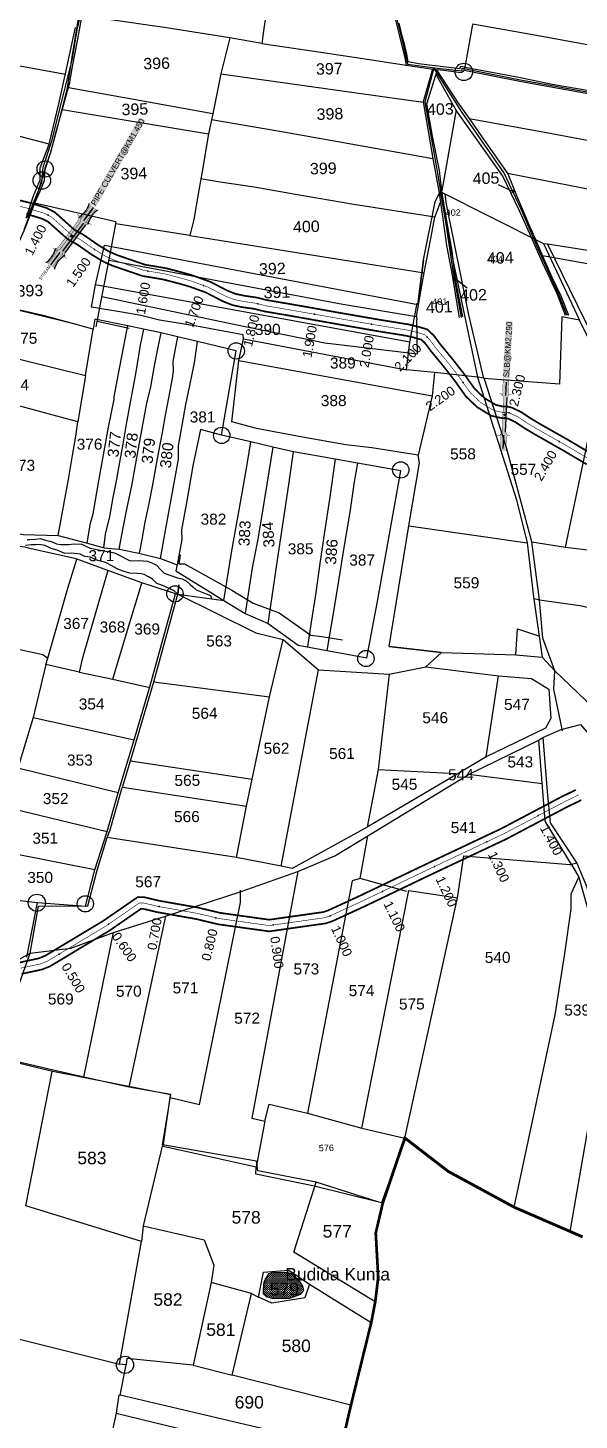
# Model space of a CAD drawing. Header units: inches. Extents: x 191726 to 254104, y 1600078 to 1621862.
# Drawn here: x 199742 to 200696, y 1609216 to 1611626 of the extents above; entities that cross this region are included whole.
import ezdxf
from ezdxf.enums import TextEntityAlignment as Align

# ---------------------------------------------------------------- set-up
doc = ezdxf.new("R2010")
doc.units = ezdxf.units.IN
doc.header["$LTSCALE"] = 15
doc.header["$MEASUREMENT"] = 0
doc.linetypes.add('ACAD_ISO02W100', pattern=[15, 12, -3])
doc.linetypes.add('HIDDEN2', pattern=[0.1875, 0.125, -0.0625])
for name, color, linetype in [('BOUNDRY STONES', 240, 'Continuous'), ('CANAL1', 7, 'Continuous'), ('CS', 134, 'Continuous'), ('CSMark', 72, 'Continuous'), ('PLOTS', 7, 'Continuous'), ('PLOTS NO', 7, 'Continuous'), ('ROADS', 1, 'Continuous'), ('STREAMS', 4, 'Continuous'), ('STRUCTURE', 5, 'Continuous'), ('VILLAGE BOUNDAY', 5, 'Continuous'), ('VILLAGE BOUNDRY', 5, 'Continuous'), ('wells', 7, 'Continuous')]:
    doc.layers.add(name, color=color, linetype=linetype)
doc.styles.get("Standard").update_dxf_attribs({"font": 'arial.ttf'})
doc.dimstyles.get("Standard").update_dxf_attribs({"dimtxt": 0.18, "dimasz": 0.18, "dimexe": 0.18, "dimexo": 0.0625, "dimgap": 0.09, "dimtad": 0, "dimtih": 1, "dimtoh": 1, "dimdec": 4, "dimzin": 0, "dimdsep": 46, "dimtxsty": 'Standard', "dimcen": 0.09, "dimadec": 0, "dimazin": 0, "dimtfac": 1, "dimtdec": 4, "dimtofl": 0, "dimtmove": 0, "dimatfit": 3, "dimfxl": 1, "dimtolj": 1, "dimtzin": 0, "dimarcsym": 0})

# ---------------------------------------------------------------- blocks, each defined once
blk = doc.blocks.new('SLB')
at = {"layer": 'STRUCTURE'}
h = blk.add_hatch(dxfattribs=at)
h.set_pattern_fill('DOTS', color=6, scale=20, angle=320.3722, style=0)
h.set_pattern_definition([(320.372247934, (-159.4327, -72.9564), (1.2786241598, 0.5641323054), [0, -1.25])])
h.paths.add_polyline_path([(769699.5, 1706871.1), (769699.5, 1706861.1), (769729.1, 1706861.1), (769732.1, 1706863.1), (769792.1, 1706863.1), (769795.1, 1706861.1), (769824.7, 1706861.1), (769824.7, 1706871.1), (769795.1, 1706871.1), (769792.1, 1706869.1), (769732.1, 1706869.1), (769729.1, 1706871.1)])
at = {"layer": 'STRUCTURE', "color": 6, "linetype": 'ACAD_ISO02W100', "ltscale": 0.5, "const_width": 0.5}
for points in [[(769699.5, 1706871.1), (769729.1, 1706871.1)], [(769795.1, 1706871.1), (769824.7, 1706871.1)], [(769699.5, 1706861.1), (769729.1, 1706861.1)], [(769795.1, 1706861.1), (769824.7, 1706861.1)]]:
    blk.add_lwpolyline(points, dxfattribs=at)
at = {"layer": 'STRUCTURE', "color": 6, "const_width": 0.628}
for points in [[(769726.1, 1706877.1), (769726.1, 1706873.1), (769732.1, 1706869.1), (769792.1, 1706869.1), (769798.1, 1706873.1), (769798.1, 1706877.1)], [(769726.1, 1706855.1), (769726.1, 1706859.1), (769732.1, 1706863.1), (769792.1, 1706863.1), (769798.1, 1706859.1), (769798.1, 1706855.1)]]:
    blk.add_lwpolyline(points, dxfattribs=at)
at = {"layer": 'STRUCTURE', "color": 6}
blk.add_lwpolyline([(769732.1, 1706863.1), (769792.1, 1706863.1)], dxfattribs=at)
blk.add_lwpolyline([(769732.1, 1706863.1), (769792.1, 1706863.1)], dxfattribs=at)
at = {"layer": 'STRUCTURE', "color": 0}
blk.add_circle((769762.1, 1706866.1), 1.24, dxfattribs=at)
for points in [[(769703.8, 1706866), (769726.7, 1706866)], [(769818.6, 1706865.8), (769795.7, 1706865.8)]]:
    blk.add_leader(points, dimstyle='Standard', override={"dimasz": 10, "dimgap": 0.09, "dimtad": 0}, dxfattribs=at)
blk = doc.blocks.new('SP')
at = {"layer": 'STRUCTURE'}
h = blk.add_hatch(dxfattribs=at)
h.set_pattern_fill('DASH', color=256, scale=8, style=0)
edge = h.paths.add_edge_path()
edge.add_spline(control_points=[(769825.7, 1706742.1), (769825.3, 1706741.8), (769823.8, 1706740.8), (769820.9, 1706740.3), (769817, 1706739.7), (769811.4, 1706738.9), (769804, 1706739.7), (769798.4, 1706741), (769795.6, 1706741.6)], knot_values=[0, 0, 0, 0, 1.613557, 5.24513, 8.624976, 13.470124, 22.190216, 30.746377, 30.746377, 30.746377, 30.746377], degree=3, periodic=0)
edge.add_line((769795.6, 1706741.6), (769792.6, 1706739.6))
edge.add_line((769792.6, 1706739.6), (769732.6, 1706739.6))
edge.add_line((769732.6, 1706739.6), (769729.6, 1706741.6))
edge.add_spline(control_points=[(769729.6, 1706741.6), (769726.9, 1706740.9), (769721.3, 1706739.5), (769713.9, 1706738.5), (769708.3, 1706739.1), (769704.4, 1706739.6), (769701.5, 1706740), (769700, 1706741), (769699.5, 1706741.3)], knot_values=[0, 0, 0, 0, 8.556161, 17.276253, 22.121402, 25.501247, 29.13282, 30.746377, 30.746377, 30.746377, 30.746377], degree=3, periodic=0)
edge.add_line((769699.5, 1706741.3), (769699.5, 1706722.1))
edge.add_spline(control_points=[(769699.5, 1706722.1), (769700, 1706722.4), (769701.4, 1706723.4), (769704.3, 1706724), (769708.2, 1706724.5), (769713.8, 1706725.3), (769721.2, 1706724.5), (769726.8, 1706723.3), (769729.6, 1706722.6)], knot_values=[0, 0, 0, 0, 1.613557, 5.24513, 8.624976, 13.470124, 22.190216, 30.746377, 30.746377, 30.746377, 30.746377], degree=3, periodic=0)
edge.add_line((769729.6, 1706722.6), (769732.6, 1706724.6))
edge.add_line((769732.6, 1706724.6), (769792.6, 1706724.6))
edge.add_line((769792.6, 1706724.6), (769795.6, 1706722.6))
edge.add_spline(control_points=[(769795.6, 1706722.6), (769798.4, 1706723.3), (769803.9, 1706724.8), (769811.3, 1706725.8), (769817, 1706725.1), (769820.9, 1706724.7), (769823.8, 1706724.2), (769825.2, 1706723.3), (769825.7, 1706723)], knot_values=[0, 0, 0, 0, 8.556161, 17.276253, 22.121402, 25.501247, 29.13282, 30.746377, 30.746377, 30.746377, 30.746377], degree=3, periodic=0)
edge.add_line((769825.7, 1706723), (769825.7, 1706742.1))
h.paths.add_polyline_path([(769764.2, 1706732.1, -1), (769761.1, 1706732.1, -1)], flags=0)
h.paths.add_polyline_path([(769761.1, 1706732.1, 1), (769764.2, 1706732.1, 1)], flags=16)
at = {"layer": 'STRUCTURE', "const_width": 0.628}
for points in [[(769726.6, 1706747.6), (769726.6, 1706743.6), (769732.6, 1706739.6), (769792.6, 1706739.6), (769798.6, 1706743.6), (769798.6, 1706747.6)], [(769726.6, 1706716.6), (769726.6, 1706720.6), (769732.6, 1706724.6), (769792.6, 1706724.6), (769798.6, 1706720.6), (769798.6, 1706716.6)]]:
    blk.add_lwpolyline(points, dxfattribs=at)
at = {"layer": 'STRUCTURE', "color": 3}
blk.add_lwpolyline([(769732.6, 1706724.6), (769792.6, 1706724.6)], dxfattribs=at)
blk.add_lwpolyline([(769732.6, 1706724.6), (769792.6, 1706724.6)], dxfattribs=at)
at = {"layer": 'STRUCTURE', "color": 0}
blk.add_circle((769762.6, 1706732.1), 1.55, dxfattribs=at)
at = {"layer": 'STRUCTURE'}
for points in [[(769699.5, 1706741.3), (769700.9, 1706740.5), (769704.4, 1706739.6), (769707.8, 1706739.2), (769712.6, 1706738.8), (769721.3, 1706739.7), (769729.6, 1706741.6)], [(769699.5, 1706722.1), (769700.9, 1706723), (769704.4, 1706724), (769707.7, 1706724.5), (769712.5, 1706725), (769721.2, 1706724.4), (769729.6, 1706722.6)], [(769825.7, 1706742.1), (769824.3, 1706741.3), (769820.8, 1706740.3), (769817.5, 1706739.8), (769812.7, 1706739.2), (769804, 1706739.9), (769795.6, 1706741.6)], [(769825.7, 1706723), (769824.3, 1706723.8), (769820.8, 1706724.7), (769817.4, 1706725.1), (769812.6, 1706725.5), (769803.9, 1706724.6), (769795.6, 1706722.6)]]:
    blk.add_spline(points, degree=3, dxfattribs=at)
at = {"layer": 'STRUCTURE', "color": 0}
blk.add_text('STREAM', height=5, dxfattribs=at).set_placement((769684.3, 1706732.1), align=Align.MIDDLE_CENTER)
for points in [[(769727.4, 1706732.1), (769700.8, 1706732.1)], [(769824.4, 1706732.1), (769800.5, 1706732.1)]]:
    blk.add_leader(points, dimstyle='Standard', override={"dimasz": 10, "dimgap": 0.09, "dimtad": 0}, dxfattribs=at)

msp = doc.modelspace()

# ---------------------------------------------------------------- hatches: boundary and pattern name
at = {"layer": 'wells'}
h = msp.add_hatch(dxfattribs=at)
h.set_pattern_fill('DASH', color=4, scale=14.585985, angle=-0.032)
h.set_pattern_definition([(359.9679704, (169158.6997, 1606507.6775), (1.82426713, 1.82222866), [1.82324818, -1.82324818])])
h.paths.add_polyline_path([(200159.2, 1609469.7), (200165.6, 1609471.1), (200173.5, 1609470.9), (200181.9, 1609471.2), (200190.2, 1609471.5), (200199.3, 1609469), (200204.7, 1609463.5), (200208.8, 1609459.5), (200214.6, 1609451), (200217.2, 1609447.4), (200219, 1609440.4), (200215.8, 1609436.4), (200213.3, 1609433.1), (200207.5, 1609430.8), (200200.8, 1609428.6), (200193.8, 1609426.3), (200182.8, 1609426.3), (200177.1, 1609426.3), (200165.3, 1609426.4), (200154.6, 1609429), (200149.5, 1609434.3), (200149.8, 1609441.4), (200150.4, 1609449.8), (200150.7, 1609454.6), (200153.3, 1609459.5)])

# ---------------------------------------------------------------- linework, layer by layer
at = {"layer": 'BOUNDRY STONES', "color": 1}
for centre, radius in [((200496.4, 1611549.6), 15.1), ((199771.8, 1611381.5), 14.1), ((199766.1, 1611361.6), 15.1), ((200102.4, 1611066.5), 14.1), ((200077.3, 1610920.4), 14.1), ((200387.2, 1610860.5), 14.1), ((199996.4, 1610646), 14.1), ((200326.9, 1610534.1), 14.1), ((199757.5, 1610111.2), 14.9), ((199841.3, 1610109.4), 14.1), ((199910, 1609311.3), 14.9)]:
    msp.add_circle(centre, radius, dxfattribs=at)
at = {"layer": 'CANAL1', "color": 1, "linetype": 'HIDDEN2', "ltscale": 4, "const_width": 1}
for points in [[(199699.5, 1611323.9), (199741.9, 1611313.4), (199770.1, 1611304.9), (199782.7, 1611298.4), (199816.4, 1611268.3), (199823.3, 1611264.3), (199832.3, 1611259.5), (199858.3, 1611241.4), (199877, 1611230.1), (199892.6, 1611223.2), (199942.3, 1611206.1), (199978.2, 1611200.1), (200006.5, 1611192.7), (200024.9, 1611187.4), (200054.3, 1611176.7), (200082.8, 1611161.9), (200098.7, 1611155.6), (200115.8, 1611152), (200134.8, 1611149.4), (200153.9, 1611144.7), (200187.8, 1611138.9), (200234.6, 1611130.7), (200276.4, 1611123.3), (200348.6, 1611110.7), (200398.4, 1611102.7), (200414.7, 1611098.9), (200428.1, 1611094.8), (200437.3, 1611086), (200447.1, 1611072.6), (200469.8, 1611045.2), (200488.6, 1611021), (200507.5, 1610994.4), (200525.5, 1610977.2), (200547.8, 1610963.7), (200563, 1610960.3), (200569.4, 1610960.5), (200576, 1610958.9), (200590.5, 1610952.1), (200605.6, 1610941.9), (200623.3, 1610931.3), (200674.3, 1610902.4), (200713.4, 1610879.2)], [(199728.8, 1609997.9), (199763.7, 1610005.4), (199775.7, 1610010.2), (199809.1, 1610030.2), (199877.9, 1610071.6), (199922.7, 1610102.6), (199934.6, 1610110.8), (199942.3, 1610110.8), (199967.7, 1610104.8), (200034.7, 1610093), (200072.8, 1610083.9), (200159.4, 1610071.8), (200255.2, 1610085.3), (200264.8, 1610088.5), (200321.1, 1610114.4), (200431.1, 1610167.1), (200565.6, 1610230.7), (200671, 1610286.3), (200690.4, 1610295.6), (200694.9, 1610298.1)]]:
    msp.add_lwpolyline(points, dxfattribs=at)
at = {"layer": 'CANAL1', "color": 200, "const_width": 3}
for points in [[(199701.8, 1611333.6), (199744.6, 1611323.1), (199773.9, 1611314.2), (199788.4, 1611306.7), (199822.3, 1611276.4), (199828.1, 1611273.1), (199837.5, 1611268.1), (199863.7, 1611249.8), (199881.6, 1611239), (199896.2, 1611232.5), (199944.8, 1611215.8), (199980.3, 1611209.9), (200009.1, 1611202.4), (200028, 1611196.9), (200058.3, 1611185.9), (200087, 1611171), (200101.6, 1611165.2), (200117.5, 1611161.9), (200136.7, 1611159.2), (200155.9, 1611154.5), (200189.5, 1611148.8), (200236.3, 1611140.6), (200278.1, 1611133.1), (200350.3, 1611120.6), (200400.3, 1611112.5), (200417.3, 1611108.5), (200433.3, 1611103.7), (200444.9, 1611092.6), (200455, 1611078.8), (200477.6, 1611051.4), (200496.6, 1611026.9), (200515.1, 1611001), (200531.6, 1610985.2), (200551.6, 1610973.1), (200563.9, 1610970.3), (200570.4, 1610970.6), (200579.4, 1610968.4), (200595.5, 1610960.8), (200611, 1610950.4), (200628.4, 1610940), (200679.4, 1610911), (200717.8, 1610888.2)], [(199739.3, 1611303.8), (199766.4, 1611295.5), (199777, 1611290.1), (199810.5, 1611260.2), (199818.4, 1611255.6), (199827, 1611251), (199852.8, 1611233), (199872.4, 1611221.2), (199888.9, 1611213.9), (199939.9, 1611196.4), (199976.1, 1611190.3), (200003.8, 1611183.1), (200021.8, 1611177.9), (200050.2, 1611167.6), (200078.6, 1611152.8), (200095.8, 1611145.9), (200114, 1611142.1), (200133, 1611139.5), (200151.8, 1611134.9), (200186.1, 1611129.1), (200232.8, 1611120.9), (200274.7, 1611113.4), (200347, 1611100.8), (200396.4, 1611092.9), (200412.1, 1611089.2), (200422.9, 1611086), (200429.8, 1611079.4), (200439.2, 1611066.5), (200462, 1611038.9), (200480.6, 1611015), (200499.9, 1610987.8), (200519.4, 1610969.2), (200544, 1610954.2), (200562.1, 1610950.2), (200568.3, 1610950.5), (200572.7, 1610949.4), (200585.6, 1610943.4), (200600.2, 1610933.5), (200618.3, 1610922.7), (200669.3, 1610893.7), (200709, 1610870.2)], [(199726.6, 1610007.6), (199760.8, 1610015), (199771.3, 1610019.2), (199804, 1610038.8), (199872.5, 1610080), (199917.1, 1610110.8), (199931.5, 1610120.8), (199943.5, 1610120.8), (199969.7, 1610114.6), (200036.8, 1610102.8), (200074.7, 1610093.7), (200159.4, 1610081.9), (200252.9, 1610095.1), (200261.1, 1610097.8), (200316.9, 1610123.5), (200426.8, 1610176.1), (200561.1, 1610239.6), (200666.5, 1610295.3), (200685.8, 1610304.5), (200690.1, 1610306.8)], [(199731, 1609988.1), (199766.7, 1609995.8), (199780.2, 1610001.2), (199814.3, 1610021.7), (199883.4, 1610063.2), (199928.4, 1610094.4), (199937.7, 1610100.8), (199941.2, 1610100.8), (199965.7, 1610095), (200032.7, 1610083.2), (200071, 1610074), (200159.4, 1610061.7), (200257.5, 1610075.6), (200268.4, 1610079.2), (200325.4, 1610105.4), (200435.4, 1610158.1), (200570.1, 1610221.7), (200675.5, 1610277.4), (200695, 1610286.7), (200699.7, 1610289.3)]]:
    msp.add_lwpolyline(points, dxfattribs=at)
at = {"layer": 'CS'}
for p in [(199777, 1611301.4), (199857, 1611242.2), (199949.2, 1611204.9), (200045.8, 1611179.8), (200139.7, 1611148.2), (200238, 1611130.1), (200336.5, 1611112.8), (200432.8, 1611090.3), (200494.9, 1611012), (200574.6, 1610959.2), (200661.3, 1610909.7), (200625.2, 1610262.2), (200536.2, 1610216.8), (200445.8, 1610174), (200355.5, 1610130.9), (199969.3, 1610104.5), (199881.5, 1610074.1), (200067.4, 1610085.2), (200166.3, 1610072.8), (200264.9, 1610088.6), (199795.9, 1610022.3)]:
    msp.add_point(p, dxfattribs=at)
at = {"layer": 'PLOTS', "color": 0}
for points in [[(200149.8, 1611977.6), (200157.3, 1611970.4), (200176.1, 1611950.5), (200192.5, 1611931.1), (200218.4, 1611901.2), (200238.5, 1611871.3), (200257, 1611843.7), (200270.3, 1611822.7), (200297.1, 1611786.2), (200320.9, 1611754), (200334.7, 1611735.4), (200352.8, 1611708.7), (200365.6, 1611688.4), (200375.5, 1611648.1), (200384.2, 1611613.6), (200394.2, 1611573.9), (200396.8, 1611561), (200443.3, 1611554.4), (200461.3, 1611552.8), (200492, 1611548.3), (200496.6, 1611550.9), (200498.3, 1611558)], [(200171, 1611753.5), (200157.2, 1611669), (200150.3, 1611624.5), (200146.7, 1611598.8), (200091.5, 1611608.6), (199977.8, 1611626.3), (199881.3, 1611640.3), (199830.4, 1611649)], [(199735.6, 1611276.8), (199748.7, 1611311.4), (199762.8, 1611341.8), (199770.7, 1611361.8), (199772.1, 1611382.8), (199782.3, 1611412.1), (199790.4, 1611444.3), (199814.6, 1611531), (199818.7, 1611556.1), (199827.5, 1611603.4), (199835.7, 1611647.9)], [(200511.3, 1611631.6), (200498.3, 1611558), (200490, 1611558.8), (200489.6, 1611554.7), (200418, 1611563.8), (200400.2, 1611567), (200397.8, 1611580.2), (200394, 1611595.5), (200389.9, 1611612.3), (200384.5, 1611634.1)], [(199738.9, 1611296.1), (199751.9, 1611335.1), (199763.3, 1611362.5), (199763.2, 1611383.5), (199778.7, 1611424.6), (199795.4, 1611494.5), (199806.7, 1611544.1), (199824.1, 1611626.2)], [(200511.6, 1611632.9), (200622.3, 1611612.9), (200732.4, 1611593), (200820.7, 1611576.7), (200934.7, 1611554.6), (200990.4, 1611543.4)], [(199494.9, 1611599.4), (199676.5, 1611569.3), (199807.1, 1611545.8)], [(200091.5, 1611608.6), (200076, 1611546.1), (200285.5, 1611517), (200426, 1611497.4)], [(200146.7, 1611598.8), (200249.1, 1611583.6), (200340.3, 1611569.7), (200396.8, 1611561)], [(200498.3, 1611558), (200591.8, 1611540.5), (200649.1, 1611528.5), (200716.7, 1611517), (200769.2, 1611506.8), (200827.4, 1611496.8), (200939.6, 1611475.4), (200976.3, 1611469.5), (201029.8, 1611466.3), (201090.7, 1611458.8), (201133.5, 1611452.6), (201169.1, 1611447.5), (201176.3, 1611465.9), (201153, 1611489.4), (201132.4, 1611510.2), (201099.9, 1611543), (201065.1, 1611578.2), (201043.4, 1611600.1), (201036.6, 1611575.3), (200997.2, 1611581.4)], [(199778.7, 1611424.6), (199697.2, 1611445.8), (199591.5, 1611469.8), (199453.2, 1611501.2), (199463.3, 1611554.2), (199470.7, 1611585.5)], [(200076, 1611546.1), (200061.8, 1611477), (200054.7, 1611442.3), (200043.4, 1611377.4), (200037.8, 1611345), (200029, 1611294.1), (200022.1, 1611266.6), (200312.2, 1611220), (200427.5, 1611202), (200439.5, 1611261.3), (200445.9, 1611298.1), (200455.7, 1611324.2)], [(200442.3, 1611554.6), (200426, 1611497.6), (200442.7, 1611399.8), (200453, 1611343), (200455.7, 1611324.2), (200466.2, 1611249.1), (200476.4, 1611197.9), (200486.6, 1611134.3), (200488.2, 1611124.7)], [(200494.8, 1611125.8), (200482.1, 1611191.6), (200475.9, 1611239), (200467, 1611292), (200458.3, 1611343.5), (200454, 1611379), (200441.9, 1611438.2), (200432.5, 1611494.2), (200447.9, 1611544.2), (200450.9, 1611553.8)], [(200672.2, 1611127.9), (200658.7, 1611164), (200632.2, 1611219.8), (200612.9, 1611264.2), (200592.6, 1611308.9), (200563.9, 1611369), (200534.8, 1611410.1), (200483.7, 1611482.4), (200463, 1611519.1), (200448.3, 1611545.2)], [(200450.3, 1611551.7), (200485.5, 1611497), (200505.7, 1611469.2), (200521, 1611446.4), (200546.5, 1611410.1), (200572.7, 1611373), (200587.3, 1611335.8), (200610.8, 1611281.2), (200612.8, 1611276.6), (200632.2, 1611231.3), (200648.8, 1611194.3), (200664.4, 1611162), (200677.3, 1611128.7)], [(200497, 1611552.5), (200596, 1611532.9), (200695.6, 1611515.3), (200832.8, 1611490.6), (200889.5, 1611479.4), (200975.1, 1611463.6)], [(200061.8, 1611477), (199921.7, 1611502.3), (199818.6, 1611520.9), (199810.4, 1611522.4)], [(199801.4, 1611484.5), (200054.7, 1611442.3)], [(200059.9, 1611467.3), (200177.9, 1611446.8), (200336.7, 1611419), (200442.7, 1611399.8)], [(200482.8, 1611483.9), (200458.3, 1611343.5)], [(200505.7, 1611469.2), (200639.2, 1611444.6), (200863.5, 1611402.7), (200956.9, 1611385.6)], [(200571.9, 1611374.1), (200743.9, 1611340.6), (200883.4, 1611313.5), (200937, 1611301.1)], [(200445.9, 1611298.1), (200306, 1611319.9), (200205, 1611337.5), (200133.3, 1611350.1), (200074.9, 1611358.8), (200041.2, 1611364.7)], [(200022.1, 1611266.6), (199894.3, 1611286.6), (199894.3, 1611289.9), (199789.3, 1611314.2), (199753.6, 1611322.5)], [(199859.8, 1611108.3), (199870.4, 1611162.5), (199882.6, 1611224.8), (199894.3, 1611286.6)], [(200908.4, 1611181.6), (200768.7, 1611206.7), (200632.2, 1611231.3)], [(199882.4, 1611223.8), (200139, 1611175.2), (200287, 1611147.5), (200414.5, 1611125.9), (200421.9, 1611169.3), (200427.5, 1611202)], [(199870, 1611160.6), (200101, 1611112.5), (200255.9, 1611080.7), (200416, 1611061.7), (200415.2, 1611120.9)], [(199739.9, 1610017.1), (199758.5, 1610111.7), (199841.6, 1610105.4), (199858, 1610168.4), (199879.3, 1610234.6), (199898.3, 1610301.6), (199925.9, 1610393.3), (199953, 1610484.8), (199997.3, 1610646.2), (200081, 1610634.7), (200117.9, 1610611.9), (200157.5, 1610594.8), (200209.8, 1610557.3), (200328.4, 1610535), (200346.4, 1610629.9), (200387.2, 1610859.2), (200312.1, 1610872.5), (200273.9, 1610879.3), (200201.7, 1610891.9), (200165.9, 1610900), (200127.6, 1610909.3), (200076.8, 1610920.8), (200102.4, 1611066.7), (200035.4, 1611082.6), (200001, 1611090.9), (199972.5, 1611097.7), (199942, 1611104.3), (199914.6, 1611110.2), (199857.7, 1611121.6), (199855, 1611104.5), (199770.8, 1611127.3), (199674.5, 1611149.4)], [(199631.3, 1611075.9), (199841.5, 1611024.2), (199855, 1611104.5)], [(199844.3, 1610734.2), (199850.5, 1610768.3), (199854.7, 1610784.4), (199864.9, 1610841.5), (199872.9, 1610886.7), (199881.5, 1610934.5), (199891.5, 1610982.5), (199891.3, 1610987), (199900.7, 1611036.1), (199905.2, 1611059.7), (199912.7, 1611099), (199914.9, 1611110.1)], [(199861.7, 1611117.8), (199916.9, 1611106.2)], [(199942, 1611104.3), (199936.1, 1611076.7), (199933.2, 1611058.4), (199928.9, 1611030.2), (199923.6, 1611002.3), (199918.3, 1610974.6), (199911.7, 1610939.8), (199906.2, 1610904.9), (199900.4, 1610873.7), (199895, 1610844.3), (199889.2, 1610812.9), (199883.2, 1610780.1), (199875.9, 1610749.2), (199872.5, 1610725.8)], [(200414.6, 1611125.9), (200415.2, 1611120.9)], [(199899.9, 1610723.3), (199906, 1610757.6), (199913.9, 1610795.7), (199921.6, 1610832.8), (199928.1, 1610869), (199935.6, 1610910.1), (199940.8, 1610938.9), (199947.5, 1610976.2), (199954.5, 1611004.5), (199961.3, 1611040.8), (199967.3, 1611073), (199972.7, 1611097.6)], [(200001, 1611090.9), (199995.2, 1611061.2), (199992.7, 1611048.3), (199993.4, 1611031.7), (199991.6, 1611018.6), (199985.4, 1610985.5), (199979.7, 1610955.1), (199974.2, 1610925.5), (199968.5, 1610895.3), (199963.3, 1610867.2), (199956.7, 1610832.1), (199951.1, 1610802.3), (199944.1, 1610770.1), (199938.9, 1610740), (199934.2, 1610716.5)], [(199971.5, 1610707.5), (199980.1, 1610755.5), (199984.7, 1610781), (199991, 1610815.5), (199996.7, 1610847.4), (200002.5, 1610879.2), (200002.4, 1610902.2), (200009.3, 1610940.9), (200015.1, 1610973.7), (200022, 1611006.9), (200030, 1611045.8), (200035.4, 1611082.6)], [(199841.5, 1611024.2), (199828.6, 1610943.8), (199593.2, 1611007.4)], [(199558, 1610945.3), (199626, 1610923.2), (199642.2, 1610856.3), (199652.3, 1610806.7), (199663.1, 1610764), (199733.6, 1610748.6), (199794.3, 1610746.9), (199804.8, 1610803.4), (199812.3, 1610843.9), (199819.4, 1610885.8), (199825, 1610919.1), (199828.6, 1610943.8)], [(200076.8, 1610920.8), (200040.4, 1610930.6), (200027.6, 1610867.8), (200016.8, 1610806.8), (200008, 1610756.6), (200008.2, 1610740.4), (200000, 1610696.2)], [(200081, 1610634.7), (200094.9, 1610720.6), (200112.7, 1610820.2), (200122.2, 1610873.4), (200127.6, 1610909.3)], [(200165.9, 1610900), (200155.4, 1610836.1), (200148.3, 1610793.4), (200139.7, 1610740.9), (200129.9, 1610690.9), (200121.9, 1610638.6), (200117.9, 1610611.9)], [(200157.5, 1610594.8), (200166.7, 1610657), (200175.1, 1610712.7), (200184.1, 1610773.5), (200194, 1610839.4), (200201.7, 1610891.9)], [(200273.9, 1610879.3), (200263.7, 1610809.7), (200255.4, 1610753.2), (200247.3, 1610698.4), (200239.4, 1610644.2), (200232.4, 1610596.8), (200225.9, 1610554.3)], [(200259.9, 1610547.9), (200270.5, 1610611.9), (200279.9, 1610668.6), (200289.4, 1610726), (200299.7, 1610787.7), (200306.9, 1610839.7), (200312.8, 1610872.4)], [(199997.3, 1610646.2), (199957.1, 1610659.4), (199939.1, 1610665.3), (199880.4, 1610686.2), (199825.4, 1610706.9), (199745.4, 1610724.8), (199736.7, 1610726.8), (199687.2, 1610732.9), (199674.6, 1610734.5), (199634.1, 1610781.9), (199611.6, 1610783.3), (199555.1, 1610787.6), (199502.5, 1610853.3)], [(199794.3, 1610746.9), (199842.9, 1610734.6), (199873.7, 1610725.5), (199899.9, 1610723.3), (199934, 1610716.5), (199971.5, 1610707.5), (200000, 1610696.2), (199998.1, 1610685.6), (200052.1, 1610652.5), (200081, 1610634.7)], [(199612.8, 1610574.8), (199706.9, 1610554.1), (199767.9, 1610540.8), (199776.3, 1610534.8), (199793.6, 1610595.2), (199811, 1610656), (199826.8, 1610706.3)], [(199880.4, 1610686.2), (199848.2, 1610574.8), (199836.1, 1610532.8), (199830.8, 1610510.7), (199773.1, 1610523.7), (199776.3, 1610534.8)], [(199889, 1610498.4), (199916.2, 1610588.8), (199934.9, 1610651), (199939.1, 1610665.3)], [(199773.1, 1610523.7), (199750.9, 1610432), (199925.9, 1610393.3)], [(199830.8, 1610510.7), (199889, 1610498.4), (199952.8, 1610483.9)], [(199750.9, 1610432), (199724.3, 1610344.4), (199713.5, 1610315), (199698.3, 1610273.5), (199673.1, 1610204.9), (199650.8, 1610131.8)], [(199898.3, 1610301.6), (199724.3, 1610344.4), (199569, 1610384.5)], [(199699.9, 1610277.8), (199879.3, 1610234.6)], [(199858, 1610168.4), (199673.1, 1610204.9)], [(200349.3, 1609593), (200240.8, 1609627.8), (200139.6, 1609646.9), (200137.3, 1609663.9), (199974.9, 1609692.4), (199989.4, 1609778.7), (199782, 1609819.5), (199679.7, 1609844.6)]]:
    msp.add_lwpolyline(points, dxfattribs=at)
at = {"layer": 'PLOTS'}
for points in [[(200002.1, 1610651.8), (200003.3, 1610661.4), (200001.3, 1610645.7), (200136.3, 1610578.7), (200183.8, 1610567), (200245.1, 1610514.5), (200367.4, 1610507.2), (200430.8, 1610519.4), (200457.5, 1610544.7), (200367.2, 1610555.1), (200401.4, 1610763.6), (200419.9, 1610873), (200417.3, 1610886.3), (200337.3, 1610898.8), (200292.1, 1610903.9), (200217.3, 1610917.3), (200180.5, 1610924), (200137.8, 1610932.5), (200095, 1610943.9), (200105.1, 1611034.3), (200107, 1611049.7), (200115.3, 1611087.6), (200114.2, 1611094.6), (200040.3, 1611108.4), (200001.8, 1611114.4), (199969.8, 1611119.6), (199937.4, 1611127.7), (199904.3, 1611133.5), (199851.8, 1611142.2), (199858.8, 1611180.8), (199874.6, 1611249.6), (200416.9, 1611147), (200426.6, 1611224.2), (200416.9, 1611147), (200426.6, 1611224.2), (200446.8, 1611324.8), (200455.4, 1611342.7), (200634.1, 1611252.6), (200641, 1611251.7), (200923.3, 1611207.3)], [(200455.4, 1611342.7), (200477.5, 1611223.8), (200519.8, 1611020.9), (200587.2, 1610808.9), (200605.7, 1610734.2), (200617, 1610640.8), (200631.9, 1610536.6)], [(200634.1, 1611252.6), (200696.3, 1611119.8), (200665.7, 1611125.5), (200662, 1611009), (200531.2, 1611018.7), (200505, 1611129.2), (200466.2, 1611320.9), (200463.8, 1611338.6)], [(201138.5, 1610516.7), (201091.1, 1610555.4), (201034.9, 1610622.2), (201036, 1610654.3), (201007.8, 1610658.3), (200911.1, 1610752.3), (200844.4, 1610855.1), (200773, 1610986.4), (200705.6, 1611119.9), (200641, 1611251.7)], [(200403.1, 1611081.6), (199858.8, 1611180.8)], [(200667.3, 1610409.1), (200652.2, 1610480.8), (200653.6, 1610512.6), (200632.9, 1610569.3), (200627.2, 1610635.4), (200613.8, 1610736.3), (200569.5, 1610901), (200531.7, 1611019.3), (200519.8, 1611020.9), (200445.4, 1611029.4), (200396.9, 1611033.9), (200403.1, 1611081.6), (200415.3, 1611149.2)], [(200613.8, 1610736.3), (200672.5, 1610726.9), (200720.2, 1610721.1), (200735.8, 1610775.5), (200826.4, 1610762.6), (200898.9, 1610753.1), (200842.3, 1610844), (200763.7, 1610985.6), (200696.3, 1611119.8)], [(200115.3, 1611087.6), (200396.9, 1611033.9)], [(200107, 1611049.7), (200441.4, 1610989.1)], [(200445.4, 1611029.4), (200441.4, 1610989.1), (200417.3, 1610886.3)], [(200672.5, 1610726.9), (200730.2, 1611001.1), (200763.7, 1610985.6), (200773, 1610986.4)], [(200401.4, 1610763.6), (200605.7, 1610734.2)], [(200005.5, 1610713.8), (200003.3, 1610698.1), (200012.7, 1610698), (200094.7, 1610652.5), (200131.7, 1610629.8), (200176.7, 1610613.4), (200231.5, 1610574.7), (200250.6, 1610572.1), (200286.1, 1610566.7)], [(199745.8, 1610023.8), (199760.5, 1610105.6), (199845.6, 1610106), (199861.9, 1610167.4), (199878.9, 1610224.3), (199884.4, 1610237.4), (199904.1, 1610306.7), (199905.8, 1610311.1), (199919.3, 1610357.2), (199932, 1610399.8), (199959.6, 1610493.6), (200001.3, 1610645.7), (200002.1, 1610651.8)], [(197927.1, 1610594.2), (198241.7, 1610526.5), (198224.9, 1610447.5), (198377.4, 1610414.3), (198318, 1610177.9), (198459, 1610186.2), (198447.8, 1610124.2), (198804.6, 1610035), (198818.8, 1610072.1), (198889.8, 1610150.1), (198914, 1610188.4), (198939.4, 1610226.6), (198985.8, 1610290.9), (199313.4, 1610144.3), (199321.7, 1610167.4), (199473, 1610144.6), (199758.5, 1610111.7)], [(200586.4, 1610540.3), (200589.2, 1610585.4), (200627, 1610572.8)], [(200430.8, 1610519.4), (200556.3, 1610504.1), (200613.2, 1610499.2), (200643.7, 1610480.8), (200646.8, 1610430.2), (200637.7, 1610413.5), (200535.1, 1610363.7), (200484.8, 1610334.1), (200329, 1610241.9), (200199.2, 1610170.4), (200180.1, 1610174.6), (200103.1, 1610189.6), (199878.9, 1610224.3)], [(200367.4, 1610507.2), (200347.8, 1610342.2), (200329, 1610241.9)], [(200535.1, 1610363.7), (200556.3, 1610504.1)], [(199491.5, 1609832.7), (199510.3, 1609892), (199521, 1609898.1), (199745.8, 1610023.8), (199816.3, 1610032.6), (199889.8, 1610059.7), (199979.9, 1610088.2), (200110.9, 1610130.9), (200209.2, 1610165.5), (200273.2, 1610192.6), (200330.4, 1610227.3), (200504.6, 1610333.2), (200626, 1610393)], [(200347.8, 1610342.2), (200483.3, 1610334.8)], [(200631.7, 1610317.3), (200504.6, 1610333.2)], [(200397.6, 1610131), (200317.1, 1610153.2), (200330.4, 1610227.3)], [(200209.2, 1610165.5), (200146.8, 1609831.4), (200129.7, 1609738.1), (200151.9, 1609733.4), (200137.2, 1609653.8)], [(199839, 1609809.1), (199889.8, 1610059.7)], [(200354, 1609591.8), (200235.2, 1609621.2), (200136.5, 1609641.7), (200137.2, 1609653.8), (199976.3, 1609689.4), (199988.2, 1609774.2), (199989.1, 1609779.3), (199916.6, 1609792.3), (199839, 1609809.1), (199783.6, 1609821.8), (199681.7, 1609845.6), (199745.8, 1610023.8)], [(199249.2, 1609409.7), (199457.7, 1609369.2), (199475.7, 1609462), (199572.3, 1609430.9), (199673.8, 1609369.1), (199900.6, 1609312.7), (199938.3, 1609524.6), (199738.4, 1609586.6), (199784.2, 1609819.1)], [(200151.9, 1609733.4), (200159.3, 1609762.5), (200225.9, 1609747.3), (200320.1, 1609721.3), (200394.5, 1609703.9), (200354, 1609591.8)], [(199974.9, 1609692.4), (199941.4, 1609551.9), (199938.3, 1609524.6)], [(200394.5, 1609703.9), (200394.5, 1609703.9)], [(200343, 1609420.3), (200202.1, 1609506.5), (200240.8, 1609627.8)], [(199941.4, 1609551.9), (200046.8, 1609527.7), (200063.8, 1609483.7), (200058.8, 1609453.9), (200028.2, 1609310.8), (199913, 1609322.2), (199911.7, 1609311.3), (199900.6, 1609312.7)], [(200128.7, 1609434.9), (200141.1, 1609428.4), (200149.7, 1609471.7), (200193.5, 1609475.1), (200229.5, 1609451.1), (200221.3, 1609427.1), (200163.8, 1609418.2), (200141.1, 1609428.4)], [(200028.2, 1609310.8), (200095.6, 1609293.3), (200128.7, 1609434.9), (200058.8, 1609453.9)], [(200229.5, 1609451.1), (200336.2, 1609384.8)], [(200284.2, 1609168.9), (199901.7, 1609259.1), (199911.7, 1609311.3)], [(200301, 1609241.6), (200095.6, 1609293.3)], [(199899.5, 1609259.6), (199894.8, 1609227.8), (200276.3, 1609134.7)], [(199894.8, 1609227.8), (199862.2, 1609078.8), (200244.9, 1608988.6)]]:
    msp.add_lwpolyline(points, dxfattribs=at)
at = {"layer": 'PLOTS NO', "color": 0}
for points in [[(200583.5, 1611341.4), (200556.4, 1611354.3)], [(200579.4, 1611341), (200583.5, 1611341.4), (200581.8, 1611345)], [(200479.3, 1611187.9), (200478.3, 1611194.2), (200481.6, 1611193.1)], [(200478.3, 1611194.2), (200502.3, 1611175.5)], [(200617.9, 1610638.1), (200627.2, 1610635.4), (200697.3, 1610626.1), (200759.8, 1610612.1), (200936.6, 1610577.4), (200984.9, 1610566), (201005.3, 1610653.2), (201007.8, 1610658.3)], [(200103.1, 1610189.6), (200120, 1610278.6), (200130.3, 1610325.4), (200160, 1610467.6), (200183.8, 1610567)], [(200367.2, 1610555.1), (200457.5, 1610544.7), (200586.4, 1610540.3), (200631.9, 1610536.6), (200653.6, 1610512.6), (200841.6, 1610332.5)], [(200180.1, 1610174.6), (200245.1, 1610514.5)], [(199959.6, 1610493.6), (200160, 1610467.6)], [(200394.5, 1609703.9), (200485.3, 1610119.6), (200496.6, 1610192.5), (200679.6, 1610177.5), (200682.6, 1610177.6), (200637.3, 1610252.6), (200626, 1610393), (200632.8, 1610397.1), (200664.8, 1610411), (200698.1, 1610419.8), (200806.9, 1610293.8), (200951.7, 1610239.7), (201011.6, 1610217.6), (201090.5, 1610162.2), (201146, 1610143.4), (201195.6, 1610149.3), (201237.2, 1610134), (201324.3, 1610073.1), (201347, 1610022.5), (201444.7, 1609917.7)], [(200632.8, 1610397.1), (200640.5, 1610303.6), (200646, 1610249.8), (200691.8, 1610180), (200682.6, 1610177.6), (200695.4, 1610155.4), (200754.9, 1609943), (200860.4, 1609463)], [(199919.3, 1610357.2), (200130.3, 1610325.4)], [(199905.8, 1610311.1), (200120, 1610278.6)], [(200691.8, 1610180), (200708.8, 1610140), (200756.3, 1609964.1), (200816.8, 1609779.7), (200871.6, 1609461)], [(200317.1, 1610153.2), (200303.2, 1610149.5), (200225.9, 1609747.3)], [(200583.5, 1609584.2), (200654.5, 1609917.5), (200671.1, 1610023.2), (200682.3, 1610100.8), (200682.2, 1610126.5), (200695.4, 1610155.4)], [(199988.2, 1609774.2), (200039.1, 1609762), (200110.1, 1610111.5), (200109.6, 1610133.2)], [(200320.1, 1609721.3), (200400.9, 1610132.7), (200485.3, 1610119.6)], [(199979.9, 1610088.2), (199916.6, 1609792.3)], [(200680.1, 1609542.2), (200750.2, 1609944.2)]]:
    msp.add_lwpolyline(points, dxfattribs=at)
at = {"layer": 'ROADS'}
msp.add_lwpolyline([(199842.3, 1611688.5), (199826.8, 1611622.5), (199818.3, 1611572.7), (199800.4, 1611501.1), (199782, 1611427.7), (199768, 1611384.3), (199765.6, 1611357.8), (199740.7, 1611296.8)], dxfattribs=at)
at = {"layer": 'ROADS', "color": 1}
for points in [[(200368.3, 1611689.6), (200390.6, 1611599.4), (200398.8, 1611563.1), (200450.5, 1611555.9), (200493.2, 1611551.6), (200493.6, 1611555.9), (200594.5, 1611535.9), (200744.5, 1611508.5), (200874.8, 1611484.7), (200985.4, 1611464.5), (201076.9, 1611458.5), (201170.2, 1611443.6), (201225.4, 1611380.8), (201256.7, 1611346.7), (201310.9, 1611312.2), (201344.9, 1611288.2), (201397.8, 1611244.8), (201460.9, 1611198.2), (201480.6, 1611189.5), (201578.7, 1611153.8)], [(200675, 1611127.9), (200660.7, 1611164.5), (200624.7, 1611243.4), (200595.4, 1611312), (200565.4, 1611375.3), (200492.2, 1611480.9), (200444.5, 1611556.7), (200429, 1611497.1), (200450.5, 1611374.3), (200465.9, 1611282.5), (200476.8, 1611208.7), (200491.8, 1611124.6)]]:
    msp.add_lwpolyline(points, dxfattribs=at)
at = {"layer": 'STREAMS'}
for points in [[(200001.3, 1610645.7), (199995.1, 1610651.4), (199988.5, 1610654.3), (199979, 1610658.6), (199972.2, 1610661.6), (199965.3, 1610664.2), (199957.4, 1610671.5), (199950.4, 1610675.5), (199942.9, 1610679.8), (199938.6, 1610680.9), (199931.5, 1610681.2), (199918.4, 1610681.7), (199910.2, 1610684.1), (199903.1, 1610686.2), (199896.7, 1610689.5), (199886.3, 1610694.9), (199879.6, 1610698.4), (199874.5, 1610701), (199862.8, 1610703.5), (199849.7, 1610709.4), (199840.2, 1610710.4), (199832.5, 1610714.6), (199827.5, 1610715.2), (199817.9, 1610716.4), (199805.8, 1610716), (199792.4, 1610721.8), (199782.2, 1610724.8), (199775.5, 1610727.9), (199771.3, 1610729.8), (199762.1, 1610731.2), (199755.1, 1610731.1), (199747.3, 1610730.6), (199737.8, 1610730)], [(199740.7, 1610740), (199745.2, 1610740.1), (199755, 1610740.8), (199763.6, 1610742), (199773.9, 1610738.6), (199782.9, 1610736.5), (199791.3, 1610732.4), (199798.5, 1610731.4), (199807.7, 1610731.6), (199812.7, 1610731.7), (199821.2, 1610732.8), (199835, 1610732), (199842.2, 1610728.5), (199849.6, 1610724.9), (199891.6, 1610717.3), (199903.1, 1610711.4), (199911.1, 1610707.3), (199919, 1610703.2), (199935.2, 1610703.7), (199948.9, 1610702.6), (199957.3, 1610699.2), (199964.2, 1610695.4), (199970.7, 1610688.9), (199977.7, 1610681.7), (199989.3, 1610677.6), (200001.1, 1610673.5), (200008.9, 1610672.3), (200016.1, 1610668.5), (200023, 1610662), (200027.4, 1610657.9), (200033, 1610652.7), (200050.4, 1610646.2), (200057.9, 1610643.3), (200059.4, 1610637.7), (200059.4, 1610637.7)], [(200159.2, 1609469.7), (200165.6, 1609471.1), (200173.5, 1609470.9), (200181.9, 1609471.2), (200190.2, 1609471.5), (200199.3, 1609469), (200204.7, 1609463.5), (200208.8, 1609459.5), (200214.6, 1609451), (200217.2, 1609447.4), (200219, 1609440.4), (200215.8, 1609436.4), (200213.3, 1609433.1), (200207.5, 1609430.8), (200200.8, 1609428.6), (200193.8, 1609426.3), (200182.8, 1609426.3), (200177.1, 1609426.3), (200165.3, 1609426.4), (200154.6, 1609429), (200149.5, 1609434.3), (200149.8, 1609441.4), (200150.4, 1609449.8), (200150.7, 1609454.6), (200153.3, 1609459.5), (200159.2, 1609469.7)]]:
    msp.add_lwpolyline(points, dxfattribs=at)
at = {"layer": 'VILLAGE BOUNDAY', "linetype": 'ACAD_ISO02W100', "ltscale": 0.2}
msp.add_lwpolyline([(200276.3, 1609134.7, 4.72, 4.72, 0), (200301, 1609241.6, 4.72, 4.72, 0), (200336.2, 1609384.8, 4.72, 4.72, 0), (200343, 1609420.3, 4.72, 4.72, 0), (200348.2, 1609462.8, 4.72, 4.72, 0), (200343.9, 1609539.5, 4.72, 4.72, 0), (200356.3, 1609592.2, 5, 5, 0), (200388, 1609685.8, 5, 5, 0), (200394.5, 1609703.9, 5, 5, 0), (200394.5, 1609703.9, 5, 5, 0), (200469.2, 1609646.3, 5, 5, 0), (200583.5, 1609584.2, 5, 5, 0), (200701.9, 1609532.8, 5, 5, 0)], format="xyseb", dxfattribs=at)
at = {"layer": 'VILLAGE BOUNDRY', "color": 0}
msp.add_lwpolyline([(199825.9, 1611112.4), (199674.5, 1611149.4), (199705.8, 1611213.7), (199727.8, 1611258.4), (199736.3, 1611275.9), (199748.1, 1611307.5), (199753.4, 1611321.8), (199768.6, 1611369.5), (199781.3, 1611409), (199793.7, 1611455.8), (199801.5, 1611485.1), (199810.3, 1611521.8), (199819.4, 1611579.2), (199826.5, 1611624.3), (199830.4, 1611649)], dxfattribs=at)

# ---------------------------------------------------------------- block references
at = {"layer": 'STRUCTURE', "color": 0}
for name, p, rotation in [('SP', (1111597.1, -24011.1, 100), 53.41878998662139), ('SLB', (1111705, -24090.5, 100), 53.41878998662139), ('SLB', (1874622.2, 772228.1, 100), 87.66282540219113)]:
    msp.add_blockref(name, p, dxfattribs=dict(at, rotation=rotation))

# ---------------------------------------------------------------- texts
at = {"layer": 'CSMark', "color": 1}
for s, rotation, p in [('1.400', 62.9314, (199767.9, 1611283.6)), ('1.500', 55.0887, (199845.6, 1611225.8)), ('1.600', 80.479, (199945.9, 1611185.2)), ('1.700', 70.0552, (200039, 1611161)), ('1.800', 76.2376, (200135, 1611128.7)), ('1.900', 79.8931, (200234.5, 1611110.4)), ('2.000', 80.1288, (200333.1, 1611093.1)), ('2.100', 46.2003, (200419, 1611075.9)), ('2.300', 76.2415, (200595.3, 1611025.3)), ('2.200', 35.3595, (200478.6, 1611000.5)), ('2.400', 60.3751, (200651.4, 1610892.4)), ('0.700', 79.9715, (199965.9, 1610084.8)), ('0.800', 76.5753, (200062.8, 1610065.7))]:
    msp.add_text(s, height=16, rotation=rotation, dxfattribs=at).set_placement(p, align=Align.MIDDLE_RIGHT)
for s, rotation, p in [('1.400', 297.828, (200634.6, 1610244.5)), ('1.300', 295.3071, (200544.7, 1610198.7)), ('1.200', 295.3071, (200454.3, 1610155.9)), ('1.100', 295.5853, (200364.2, 1610112.9)), ('1.000', 294.7131, (200273.3, 1610070.4)), ('0.600', 304.6673, (199892.9, 1610057.6)), ('0.900', 278.0467, (200169.1, 1610053)), ('0.500', 300.9753, (199806.2, 1610005.2))]:
    msp.add_text(s, height=16, rotation=rotation, dxfattribs=at).set_placement(p, align=Align.MIDDLE_LEFT)
at = {"layer": 'PLOTS NO', "color": 0}
for s, height, rotation, p in [('396', 19.82, 1.6859, (199941.9, 1611553.8)), ('397', 19.82, 1.6859, (200240.7, 1611544.5)), ('395', 19.82, 1.6859, (199904.3, 1611474.5)), ('403', 19.82, 1.6859, (200432.9, 1611474.6)), ('398', 19.82, 1.6859, (200241.8, 1611466.3)), ('399', 19.82, 1.6859, (200230.3, 1611372)), ('394', 19.82, 1.6859, (199902.5, 1611363.3)), ('405', 19.82, 1.6859, (200511.9, 1611355)), ('400', 19.82, 1.6859, (200201, 1611271.3)), ('404', 19.82, 1.6859, (200536.6, 1611217.1)), ('392', 19.82, 1.6859, (200142.1, 1611198.4)), ('393', 19.82, 1.6859, (199722.6, 1611160.3)), ('391', 19.82, 1.6859, (200150.2, 1611157.5)), ('401', 19.82, 1.6859, (200431, 1611132.1)), ('402', 19.82, 1.6859, (200490.3, 1611152.9)), ('390', 19.12, 0.279, (200134.8, 1611094.1)), ('375', 19.12, 0.279, (199713.7, 1611078.8)), ('389', 19.12, 0.279, (200264.7, 1611036)), ('374', 19.12, 0.279, (199699.4, 1610998.2)), ('388', 19.12, 0.279, (200248.9, 1610970.9)), ('381', 19.12, 0.279, (200022, 1610942.6)), ('376', 19.12, 0.279, (199826.4, 1610895.5)), ('377', 19.12, 83.5612, (199898.4, 1610881.5)), ('378', 19.12, 83.5612, (199927.7, 1610879.6)), ('379', 19.12, 83.5612, (199957.4, 1610870.4)), ('380', 19.12, 83.5612, (199989.1, 1610862.7)), ('558', 19.12, 0.279, (200472.6, 1610878.7)), ('373', 19.12, 0.279, (199709.9, 1610858.8)), ('557', 19.12, 0.279, (200577.2, 1610851.9)), ('382', 19.12, 0.279, (200040.8, 1610765.7)), ('383', 19.12, 86.8054, (200125.2, 1610728)), ('384', 19.12, 93.8603, (200169, 1610726.9)), ('371', 19.12, 0.279, (199846.8, 1610702.5)), ('385', 19.12, 0.279, (200191.7, 1610714.3)), ('386', 19.12, 85.8742, (200275.1, 1610695.8)), ('387', 19.12, 0.279, (200298.1, 1610694.9)), ('559', 19.12, 0.279, (200478.6, 1610655.5)), ('367', 19.12, 0.279, (199803.1, 1610585.1)), ('368', 19.12, 0.279, (199866.1, 1610579)), ('369', 19.12, 0.279, (199926.1, 1610575.5)), ('563', 19.12, 0.279, (200050.5, 1610554.8)), ('354', 19.12, 0.279, (199830, 1610445.7)), ('547', 19.12, 0.279, (200566, 1610445)), ('564', 19.12, 0.279, (200025.6, 1610429.6)), ('546', 19.12, 0.279, (200424.5, 1610422)), ('562', 19.12, 0.279, (200149.9, 1610369)), ('353', 19.12, 0.279, (199809.6, 1610348.6)), ('561', 19.12, 0.279, (200263.2, 1610360)), ('543', 19.12, 0.279, (200571.8, 1610345.4)), ('565', 19.12, 0.279, (199995.6, 1610313.5)), ('544', 19.12, 0.279, (200469, 1610323.3)), ('545', 19.12, 0.279, (200371.4, 1610306.7)), ('352', 19.12, 0.279, (199767.8, 1610282)), ('566', 19.12, 0.279, (199994.8, 1610250.8)), ('541', 19.12, 0.279, (200473.7, 1610231.8)), ('351', 19.12, 0.279, (199749.7, 1610213.4)), ('350', 19.12, 0.279, (199740.9, 1610145.4)), ('567', 19.12, 0.279, (199927.8, 1610138)), ('540', 19.12, 0.279, (200532.6, 1610007)), ('573', 19.12, 0.279, (200201.6, 1609987)), ('571', 19.12, 0.279, (199992.4, 1609954.3)), ('569', 19.12, 0.279, (199776.6, 1609935)), ('570', 19.12, 0.279, (199894.3, 1609948.5)), ('574', 19.12, 0.279, (200297.1, 1609949.5)), ('575', 19.12, 0.279, (200384.1, 1609926.3)), ('539', 19.12, 0.279, (200670.2, 1609915.9)), ('572', 19.12, 0.279, (200099, 1609901.8))]:
    msp.add_text(s, height=height, rotation=rotation, dxfattribs=at).set_placement(p)
at = {"layer": 'PLOTS NO'}
for s, height, rotation, p in [('402', 11.21, 1.2942, (200465, 1611300.1)), ('404', 11.21, 1.2942, (200538.1, 1611219.7)), ('401', 11.21, 1.2942, (200441.9, 1611145.9)), ('576', 11.21, 1.2942, (200245.5, 1609680.9)), ('583', 21.62, 359.968, (199827.5, 1609658.6)), ('578', 21.62, 359.968, (200094.4, 1609555.9)), ('577', 21.62, 359.968, (200252, 1609531.7)), ('Budida Kunta', 21.62, 359.968, (200187.3, 1609457.5)), ('579', 21.62, 359.968, (200160.8, 1609431.4)), ('582', 21.62, 359.968, (199959.1, 1609413.6)), ('581', 21.62, 359.968, (200050.6, 1609361.4)), ('580', 21.62, 359.968, (200181.1, 1609333.5)), ('690', 21.62, 359.968, (200099.8, 1609235.8))]:
    msp.add_text(s, height=height, rotation=rotation, dxfattribs=at).set_placement(p)
at = {"layer": 'STRUCTURE', "color": 5, "char_height": 10, "attachment_point": 1, "bg_fill": 1, "box_fill_scale": 1.1, "bg_fill_color": 7, "bg_fill_true_color": 16777215, "bg_fill_transparency": 0}
for s, insert, width, rotation in [('PIPE CULVERT@KM1.450', (199850.2, 1611322.1), 170.448, 59.9469), ('SLB@KM2.290', (200564.6, 1611021.2), 96.041, 86.758)]:
    msp.add_mtext(s, dxfattribs=dict(at, insert=insert, width=width, rotation=rotation))

doc.saveas('drawing.dxf')
